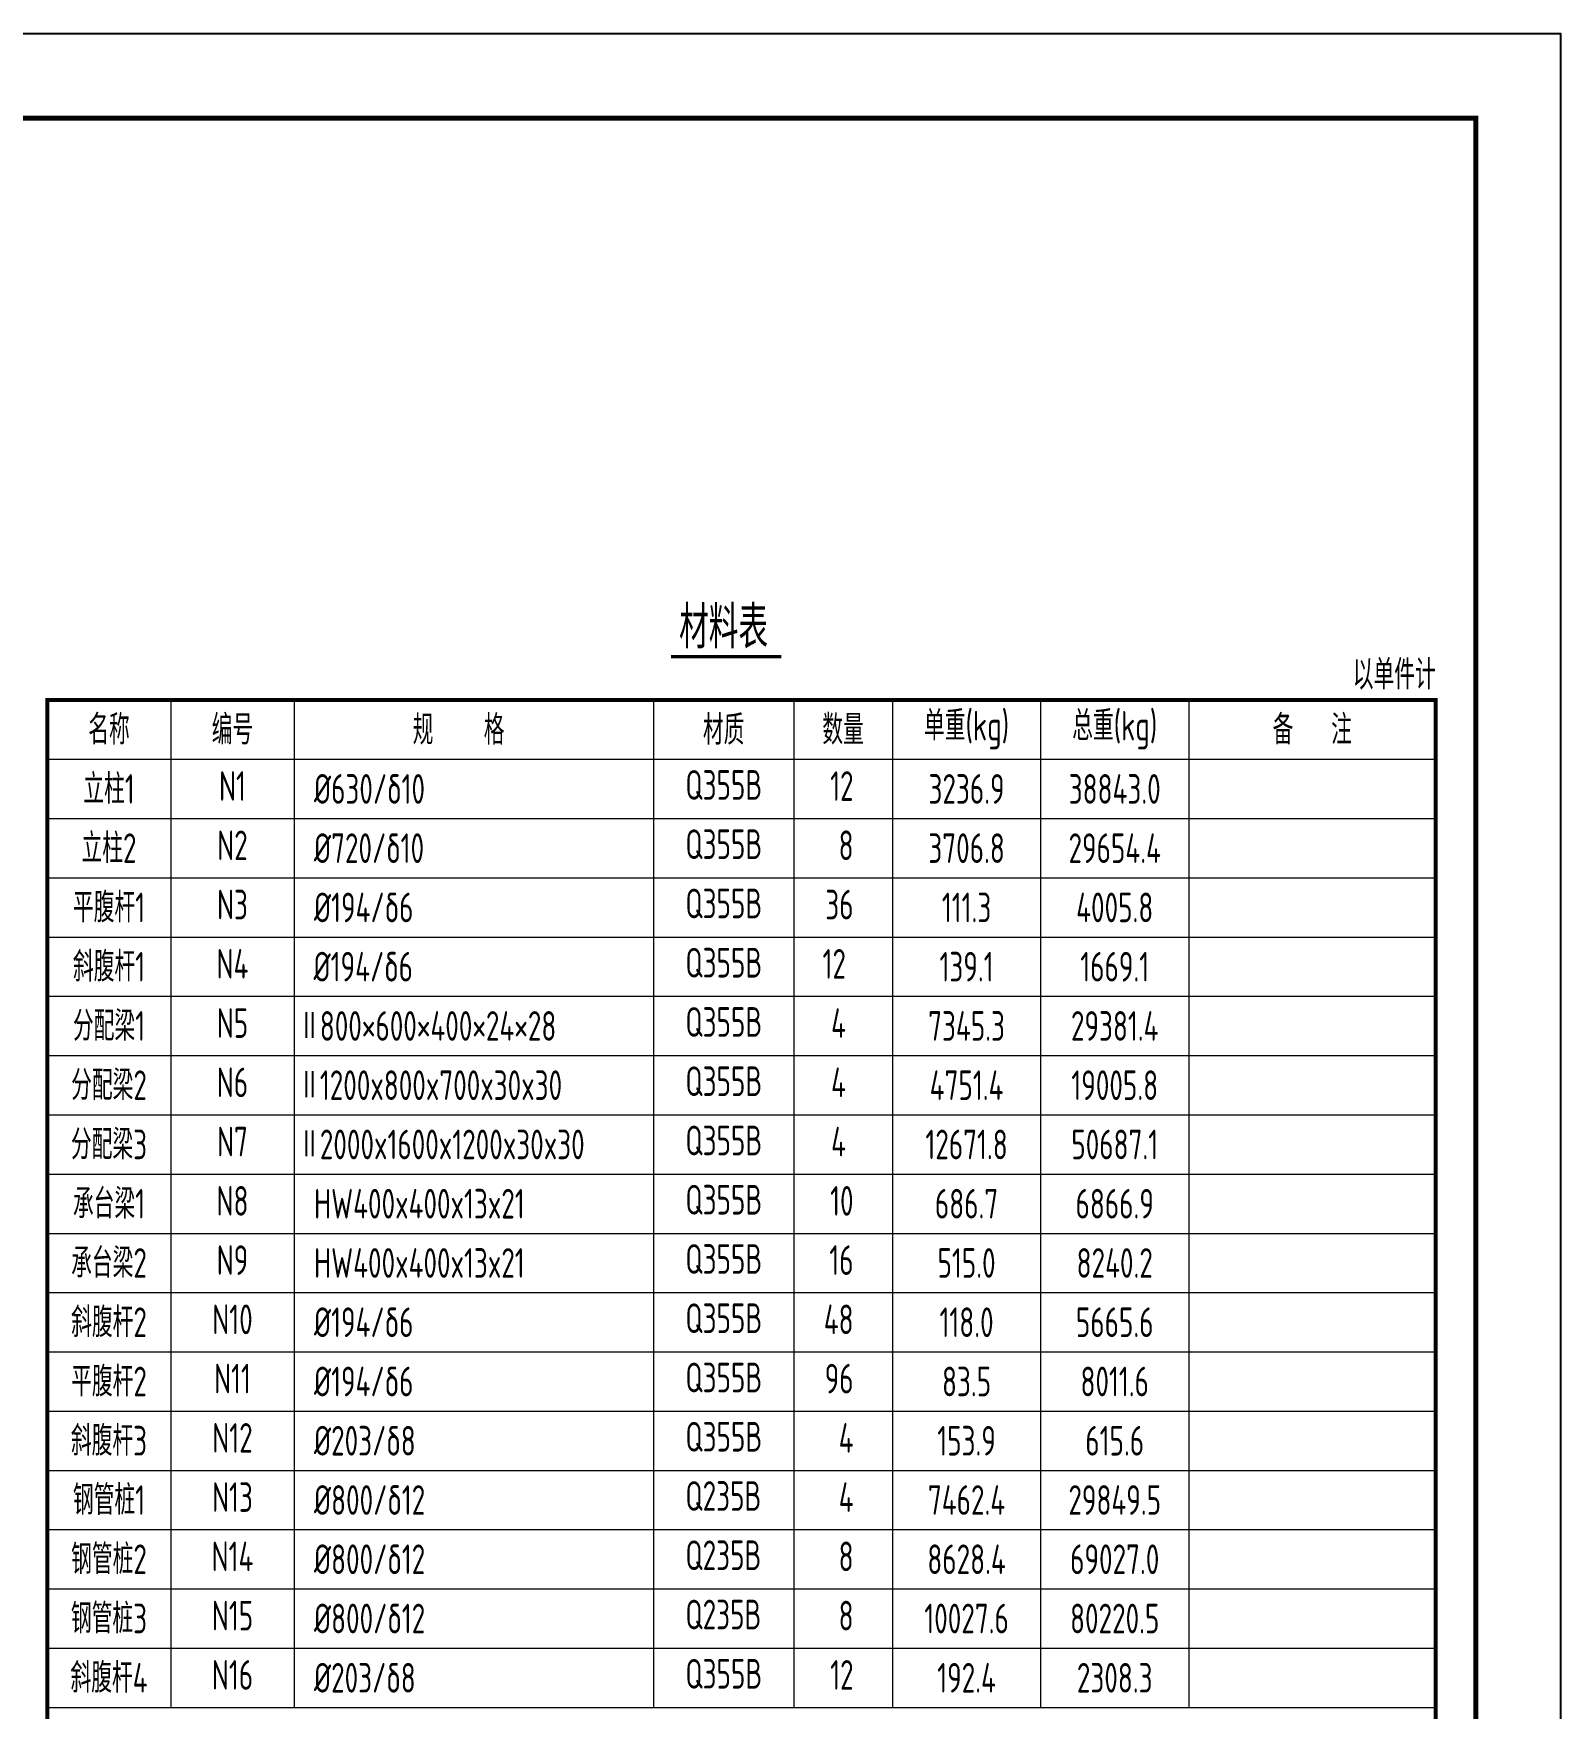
# Model space of a CAD drawing. Extents: x -2876908 to 633791, y -1383861 to 872234.
# Drawn here: x -722762 to -632582, y -1031820 to -932886 of the extents above; entities that cross this region are included whole.
import ezdxf
from ezdxf.enums import TextEntityAlignment as Align

# ---------------------------------------------------------------- set-up
doc = ezdxf.new("R2010")
doc.units = 0
doc.header["$LTSCALE"] = 5
doc.header["$MEASUREMENT"] = 0
doc.layers.get('0').update_dxf_attribs({"linetype": 'CONTINUOUS', "lineweight": 25})
for name, color, linetype, lineweight in [('1粗实线', 1, 'CONTINUOUS', 30), ('2细实线', 5, 'CONTINUOUS', 18), ('6文本', 7, 'CONTINUOUS', 15), ('HFZT', 5, 'CONTINUOUS', 15)]:
    doc.layers.add(name, color=color, linetype=linetype, lineweight=lineweight)
doc.styles.add('TSSD_Dimension', font='tssdeng.shx', dxfattribs={"width": 0.7, "bigfont": 'hztxt.shx'})
doc.styles.add('TSSD_NORM', font='tssdeng.shx', dxfattribs={"width": 0.7, "bigfont": 'hztxt.shx'})

# ---------------------------------------------------------------- blocks, each defined once
blk = doc.blocks.new('施工设计图框')
at = {"color": 7, "linetype": 'Continuous'}
blk.add_lwpolyline([(-395.5, -13.5), (-395.5, 283.5), (24.5, 283.5), (24.5, -13.5), (-395.5, -13.5)], dxfattribs=at)
at = {"layer": '1粗实线', "color": 7, "linetype": 'Continuous', "const_width": 0.6}
blk.add_lwpolyline([(-370.5, -3.5), (-370.5, 273.5), (14.5, 273.5), (14.5, -3.5), (-370.5, -3.5)], dxfattribs=at)
at = {"layer": 'HFZT', "color": 2, "style": 'TSSD_NORM', "width": 0.7}
for tag, height, p in [('比例尺', 2.5, (7.25, 17.5)), ('图号', 2.5, (-20.49, 3.5)), ('日期', 2.5, (7.25, 3.5)), ('图名', 4, (-76.24, 0.75))]:
    blk.add_attdef(tag, text='', height=height, dxfattribs=at).set_placement(p, align=Align.MIDDLE)

msp = doc.modelspace()

# ---------------------------------------------------------------- linework, layer by layer
at = {"const_width": 208.333}
msp.add_lwpolyline([(-685107.481, -969691.999), (-678602.084, -969691.999)], dxfattribs=at)
at = {"layer": '1粗实线', "const_width": 233.333, "flags": 128}
msp.add_lwpolyline([(-721948.127, -972255.201), (-721948.127, -1035255.201), (-639949.455, -1035255.201), (-639949.455, -972255.201)], close=True, dxfattribs=at)
at = {"layer": '2细实线'}
for p, q in [((-714656.46, -972255.201), (-714656.46, -1031755.201)), ((-707364.794, -972255.201), (-707364.794, -1031755.201)), ((-686139.727, -972255.201), (-686139.727, -1031755.201)), ((-677866.122, -972255.201), (-677866.122, -1031755.201)), ((-672032.789, -972255.201), (-672032.789, -1031755.201)), ((-663282.789, -972255.201), (-663282.789, -1031755.201)), ((-654532.789, -972255.201), (-654532.789, -1031755.201)), ((-721948.127, -975755.201), (-639949.455, -975755.201)), ((-707364.794, -975755.201), (-639949.455, -975755.201)), ((-721948.127, -979255.201), (-639949.455, -979255.201)), ((-721948.127, -982755.201), (-639949.455, -982755.201)), ((-721948.127, -986255.201), (-639949.455, -986255.201)), ((-721948.127, -989755.201), (-639949.455, -989755.201)), ((-721948.127, -993255.201), (-639949.455, -993255.201)), ((-721948.127, -996755.201), (-639949.455, -996755.201)), ((-721948.127, -1000255.201), (-639949.455, -1000255.201)), ((-721948.127, -1003755.201), (-639949.455, -1003755.201)), ((-721948.127, -1007255.201), (-639949.455, -1007255.201)), ((-721948.127, -1010755.201), (-639949.455, -1010755.201)), ((-721948.127, -1014255.201), (-639949.455, -1014255.201)), ((-721948.127, -1017755.201), (-639949.455, -1017755.201)), ((-721948.127, -1021255.201), (-639949.455, -1021255.201)), ((-721948.127, -1024755.201), (-639949.455, -1024755.201)), ((-721948.127, -1028255.201), (-639949.455, -1028255.201)), ((-721948.127, -1031755.201), (-639949.455, -1031755.201))]:
    msp.add_line(p, q, dxfattribs=at)

# ---------------------------------------------------------------- block references
at = {"xscale": 500, "yscale": 500, "zscale": 500}
msp.add_blockref('施工设计图框', (-644829.8, -1074635.792), dxfattribs=at)

# ---------------------------------------------------------------- texts
at = {"layer": '6文本', "style": 'TSSD_NORM', "width": 0.7}
msp.add_text('材料表', height=2500, dxfattribs=at).set_placement((-682007.636, -967831.719), align=Align.MIDDLE)
for s, p in [('以单件计', (-639949.455, -970755.201)), ('12', (-674330.516, -977336.931)), ('8', (-674330.516, -980836.931)), ('36', (-674330.516, -984336.931)), ('12', (-674781.129, -987836.931)), ('4', (-674781.129, -991336.931)), ('4', (-674781.129, -994836.931)), ('4', (-674781.129, -998336.931)), ('10', (-674330.516, -1001836.931)), ('16', (-674330.516, -1005336.931)), ('48', (-674330.516, -1008836.931)), ('96', (-674330.516, -1012336.931)), ('4', (-674330.516, -1015836.931)), ('4', (-674330.516, -1019336.931)), ('8', (-674330.516, -1022836.931)), ('8', (-674330.516, -1026336.931)), ('12', (-674330.516, -1029836.931))]:
    msp.add_text(s, height=1750, dxfattribs=at).set_placement(p, align=Align.MIDDLE_RIGHT)
for s, p in [('名称', (-718302.294, -974005.201)), ('编号', (-711010.627, -974005.201)), ('规    格', (-697658.252, -974018.98)), ('材质', (-682002.925, -974018.98)), ('数量', (-674949.455, -974005.201)), ('单重(kg)', (-667657.789, -973769.624)), ('总重(kg)', (-658907.789, -973769.624)), ('备   注', (-647241.122, -974005.201)), ('立柱1', (-718302.294, -977505.201)), ('N1', (-711010.627, -977336.931)), ('3236.9', (-667657.789, -977505.201)), ('38843.0', (-658907.789, -977505.201)), ('立柱2', (-718302.294, -981005.201)), ('N2', (-711010.627, -980836.931)), ('3706.8', (-667657.789, -981005.201)), ('29654.4', (-658907.789, -981005.201)), ('平腹杆1', (-718302.294, -984505.201)), ('N3', (-711010.627, -984336.931)), ('111.3', (-667657.789, -984505.201)), ('4005.8', (-658907.789, -984505.201)), ('斜腹杆1', (-718302.294, -988005.201)), ('N4', (-711010.627, -987836.931)), ('139.1', (-667657.789, -988005.201)), ('1669.1', (-658907.789, -988005.201)), ('分配梁1', (-718302.294, -991505.201)), ('N5', (-711010.627, -991336.931)), ('7345.3', (-667657.789, -991505.201)), ('29381.4', (-658907.789, -991505.201)), ('分配梁2', (-718302.294, -995005.201)), ('N6', (-711010.627, -994836.931)), ('4751.4', (-667657.789, -995005.201)), ('19005.8', (-658907.789, -995005.201)), ('分配梁3', (-718302.294, -998505.201)), ('N7', (-711010.627, -998336.931)), ('12671.8', (-667657.789, -998505.201)), ('50687.1', (-658907.789, -998505.201)), ('承台梁1', (-718302.294, -1002005.201)), ('N8', (-711010.627, -1001836.931)), ('686.7', (-667657.789, -1002005.201)), ('6866.9', (-658907.789, -1002005.201)), ('承台梁2', (-718302.294, -1005505.201)), ('N9', (-711010.627, -1005336.931)), ('515.0', (-667657.789, -1005505.201)), ('8240.2', (-658907.789, -1005505.201)), ('斜腹杆2', (-718302.294, -1009005.201)), ('N10', (-711010.627, -1008836.931)), ('118.0', (-667657.789, -1009005.201)), ('5665.6', (-658907.789, -1009005.201)), ('平腹杆2', (-718302.294, -1012505.201)), ('N11', (-711010.627, -1012336.931)), ('83.5', (-667657.789, -1012505.201)), ('8011.6', (-658907.789, -1012505.201)), ('斜腹杆3', (-718302.294, -1016005.201)), ('N12', (-711010.627, -1015836.931)), ('153.9', (-667657.789, -1016005.201)), ('615.6', (-658907.789, -1016005.201)), ('钢管桩1', (-718302.294, -1019505.201)), ('N13', (-711010.627, -1019336.931)), ('7462.4', (-667657.789, -1019505.201)), ('29849.5', (-658907.789, -1019505.201)), ('钢管桩2', (-718302.294, -1023005.201)), ('N14', (-711010.627, -1022836.931)), ('8628.4', (-667657.789, -1023005.201)), ('69027.0', (-658907.789, -1023005.201)), ('钢管桩3', (-718302.294, -1026505.201)), ('N15', (-711010.627, -1026336.931)), ('10027.6', (-667657.789, -1026505.201)), ('80220.5', (-658907.789, -1026505.201)), ('斜腹杆4', (-718302.294, -1030005.201)), ('N16', (-711010.627, -1029836.931)), ('192.4', (-667657.789, -1030005.201)), ('2308.3', (-658907.789, -1030005.201))]:
    msp.add_text(s, height=1750, dxfattribs=at).set_placement(p, align=Align.MIDDLE_CENTER)
at = {"layer": '6文本', "width": 0.7}
for s, style, p in [('Q355B', 'TSSD_NORM', (-684264.463, -977269.624)), ('%%C630/δ10', 'TSSD_NORM', (-706198.127, -977505.201)), ('%%C720/δ10', 'TSSD_NORM', (-706198.127, -981005.201)), ('Q355B', 'TSSD_NORM', (-684264.463, -980769.624)), ('Q355B', 'TSSD_NORM', (-684264.463, -984269.624)), ('%%C194/δ6', 'TSSD_Dimension', (-706198.127, -984505.201)), ('%%C194/δ6', 'TSSD_NORM', (-706223.942, -988005.201)), ('Q355B', 'TSSD_NORM', (-684264.463, -987769.624)), ('Ⅱ800×600×400×24×28', 'TSSD_NORM', (-707076.798, -991505.201)), ('Q355B', 'TSSD_NORM', (-684264.463, -991269.624)), ('Ⅱ1200x800x700x30x30', 'TSSD_NORM', (-707076.798, -995005.201)), ('Q355B', 'TSSD_NORM', (-684264.463, -994769.624)), ('Ⅱ2000x1600x1200x30x30', 'TSSD_Dimension', (-707076.798, -998505.201)), ('Q355B', 'TSSD_NORM', (-684264.463, -998269.624)), ('HW400x400x13x21', 'TSSD_Dimension', (-706198.127, -1002005.201)), ('Q355B', 'TSSD_NORM', (-684264.463, -1001769.624)), ('HW400x400x13x21', 'TSSD_Dimension', (-706198.127, -1005505.201)), ('Q355B', 'TSSD_NORM', (-684264.463, -1005269.624)), ('%%C194/δ6', 'TSSD_Dimension', (-706198.127, -1009005.201)), ('Q355B', 'TSSD_NORM', (-684264.463, -1008769.624)), ('%%C194/δ6', 'TSSD_NORM', (-706198.127, -1012505.201)), ('Q355B', 'TSSD_NORM', (-684264.463, -1012269.624)), ('Q355B', 'TSSD_NORM', (-684264.463, -1015769.624)), ('%%C203/δ8', 'TSSD_NORM', (-706198.127, -1016005.201)), ('%%C800/δ12', 'TSSD_NORM', (-706198.127, -1019505.201)), ('Q235B', 'TSSD_NORM', (-684264.463, -1019269.624)), ('Q235B', 'TSSD_NORM', (-684264.463, -1022769.624)), ('%%C800/δ12', 'TSSD_NORM', (-706198.127, -1023005.201)), ('%%C800/δ12', 'TSSD_NORM', (-706198.127, -1026505.201)), ('Q235B', 'TSSD_NORM', (-684264.463, -1026269.624)), ('Q355B', 'TSSD_NORM', (-684264.463, -1029769.624)), ('%%C203/δ8', 'TSSD_NORM', (-706198.127, -1030005.201))]:
    msp.add_text(s, height=1750, dxfattribs=dict(at, style=style)).set_placement(p, align=Align.MIDDLE_LEFT)

doc.saveas('drawing.dxf')
